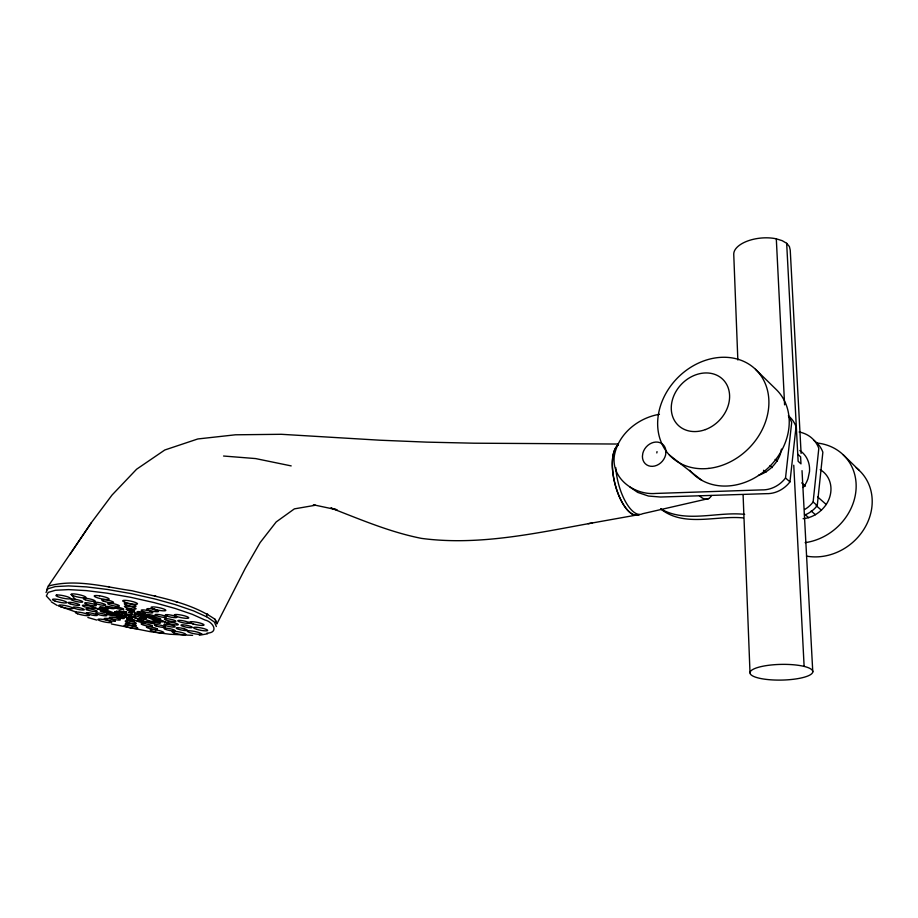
<?xml version="1.0" encoding="UTF-8"?>
<svg xmlns="http://www.w3.org/2000/svg" width="918" height="918" viewBox="0 0 918 918"><rect width="100%" height="100%" fill="white"/><g stroke="black" fill="none" stroke-linecap="round" stroke-linejoin="round"><path stroke-width="1.38" d="M216.361 626.535L214.41 622.06L207.158 617.045L193.778 610.963L175.304 604.629L155.131 599.029L131.285 593.636L107.395 589.459L86.51 586.9L68.494 585.902L55.264 586.591L47.862 588.805L46.026 592.512M216.935 623.781L214.984 619.26M804.925 514.941A25.474 22.135 -41 0 0 817.25 505.589L822.861 452.184A33.725 28.928 -41 0 0 813.555 440.147M804.742 509.456A25.624 22.204 -41.3 0 0 813.119 502.008L818.81 448.328A33.909 29.009 -41.2 0 0 799.13 431.999M630.058 487.148L637.7 492.404L648.441 496.041L660.512 497.028L766.496 493.654A26.404 22.594 -42.7 0 0 789.962 481.858L785.521 477.991L791.683 422.544A35.136 29.583 -42.7 0 0 788.562 416.485M789.962 481.858L796.044 426.686A34.941 29.491 -42.5 0 0 788.367 415.728M656.829 452.953L657.013 451.61M206.47 616.689L207.055 613.855L207.743 614.222M781.459 449.097L780.392 454.008A30.248 25.566 -43.4 0 1 758.497 475.317M46.68 589.735L48.321 586.063L91.387 522.652L112.019 495.066L136.61 469.213L164.792 449.992L197.795 438.965L235.456 434.799L281.321 434.294L379.891 440.204L426.767 442.132L473.94 443.199L617.86 444.037M69.906 554.506L91.387 522.652M803.101 518.681C812.51 517.867 820.91 512.164 826.223 504.487A28.366 24.671 -40.5 0 0 820.222 469.66M145.216 619.019L141.831 618.342L154.58 622.496A4.303 0.711 11.5 0 0 159.537 623.253L160.099 623.196A4.303 0.711 11.5 0 0 158.837 622.094L156.817 621.555A4.303 0.711 11.5 0 0 152.904 621.05L152.342 621.107A4.303 0.711 11.5 0 0 152.858 621.922L153.627 622.209M48.321 586.063C75.643 578.558 104.572 586.877 131.928 590.722C160.237 597.71 190.726 602.506 215.168 619.386L216.981 623.701L245.324 568.242L260.104 542.607L276.192 521.94L294.38 508.87L315.471 505.233M708.696 498.566L642.52 513.747A36.628 14.745 76.2 0 1 615.783 467.629M592.477 522.927C536.215 533.117 478.978 546.003 421.557 538.396C390.081 532.199 360.625 519.531 330.847 508.021L337.021 509.811L313.371 504.785M588.117 523.719L639.249 514.562A36.571 14.791 76.2 0 1 615.978 487.412A36.571 14.791 76.2 0 1 618.422 444.886A36.582 14.791 76.2 0 0 615.967 487.492A36.582 14.791 76.2 0 0 639.249 514.562M206.975 633.122C219.241 632.881 213.32 621.876 204.84 619.948L192.252 614.314L175.166 608.462L154.017 602.575L130.528 597.274L107.004 593.166L86.338 590.607L68.552 589.608L55.493 590.251L48.172 592.397L46.359 595.989L50.754 600.716M659.445 414.305C638.389 417.77 618.411 433.744 614.417 455.362C610.768 478.45 634.258 495.272 655.578 493.448L761.951 489.891A26.553 22.663 -42.9 0 0 785.521 477.991M199.286 635.256L207.617 633.787M142.68 618.25L132.697 614.647L124.894 613.878L147.5 622.415A4.28 0.7 11.5 0 0 153.432 623.597A4.28 0.7 11.5 0 0 153.467 622.588L152.606 622.312A4.28 0.7 11.5 0 0 147.947 621.429A4.28 0.7 11.5 0 0 146.421 621.888M201.432 634.028L202.109 633.982M744.659 514.367C717.291 511.337 685.838 523.535 660.639 508.824M743.373 517.924C716.579 515.205 684.335 527.494 661.017 509.192M192.619 635.359L169.807 634.246L151.413 631.859M223.556 456.028L255.594 458.575L291.19 465.908M108.049 586.556L109.483 586.774M150.586 631.733L111.457 623.988M154.327 595.771L155.762 596.126M116.643 613.557L119.179 613.798L115.771 613.121L122.392 615.209L116.288 613.431M139.639 615.462L142.21 615.714L138.79 615.037L145.377 617.137L134.269 613.522L137.115 613.935L139.02 615.232M96.792 620.086L87.841 617.481M139.398 618.812C145.159 620.293 138.561 617.424 139.306 618.778M737.842 359.982L733.746 254.309A28.355 13.965 -5.7 0 1 747.791 240.941A28.355 13.965 -5.7 0 1 776.307 238.829L782.205 240.677L786.669 243.304L789.4 246.54L790.237 250.132L801.104 453.458M175.923 601.738L177.163 602.128M123.012 617.539L121.119 616.976A4.292 0.7 11.7 0 0 116.402 616.38L116.001 616.471A4.292 0.7 11.7 0 0 118.032 617.676L119.042 617.952A4.292 0.7 11.7 0 0 123.735 618.548L124.148 618.457A4.292 0.7 11.7 0 0 123.012 617.539L107.211 611.755A4.338 0.711 11.8 0 0 104.044 610.986L102.977 610.826A4.338 0.711 11.8 0 0 100.796 611.342A4.338 0.711 11.8 0 0 106.408 612.845L107.349 612.937A4.338 0.711 11.8 0 0 108.014 612.054L107.211 611.755M116.127 611.526C121.842 613.201 115.932 610.091 116.127 611.526L137.689 618.824L137.034 618.434M119.248 611.365L122.163 611.732L121.646 611.411L118.778 610.975L125.995 613.626M188.5 622.358L189.028 622.702A5.829 0.987 11.3 0 1 185.493 623.184A5.829 0.987 11.3 0 1 178.436 621.36L177.897 621.004A5.829 0.987 11.3 0 1 181.42 620.522A5.829 0.987 11.3 0 1 188.5 622.358L193.067 623.896A7.298 1.239 11.2 0 0 200.996 625.376A7.298 1.239 11.2 0 0 203.842 624.619L203.199 624.194A7.298 1.239 11.2 0 0 194.352 621.888A7.298 1.239 11.2 0 0 189.877 622.496L193.067 623.896M153.18 608.772L156.462 609.77A7.539 1.308 11.5 0 0 165.229 610.745A7.539 1.308 11.5 0 0 162.234 608.485L160.455 607.991A7.539 1.308 11.5 0 0 152.629 606.913A7.539 1.308 11.5 0 0 152.021 608.267L155.658 609.862A5.978 1.021 11.5 0 1 158.08 611.652A5.978 1.021 11.5 0 1 151.126 610.872L149.726 610.481A5.978 1.021 11.5 0 1 147.282 608.691A5.978 1.021 11.5 0 1 154.247 609.472L155.658 609.862L152.021 608.267M138.136 612.581L140.018 613.167A4.418 0.746 11.6 0 0 144.975 613.844L145.457 613.763A4.418 0.746 11.6 0 0 143.69 612.535L142.657 612.249A4.418 0.746 11.6 0 0 137.689 611.572L137.207 611.663A4.418 0.746 11.6 0 0 138.136 612.581L154.006 618.514A4.361 0.734 11.5 0 0 160.811 619.432A4.361 0.734 11.5 0 0 155.75 617.539A4.361 0.734 11.5 0 0 153.226 618.216L154.006 618.514M58.821 605.995L76.171 612.088M99.534 609.541L92.993 607.165L99.534 609.541A4.372 0.723 11.8 0 0 106.304 610.401L105.386 609.678M123.896 616.23L126.558 616.403L123.54 615.944L137.677 621.314A4.269 0.7 11.5 0 0 142.37 622.576L143.38 622.702A4.269 0.7 11.5 0 0 145.342 622.301L144.929 622.037A4.269 0.7 11.5 0 0 140.213 620.775L139.203 620.648A4.269 0.7 11.5 0 0 137.252 621.061L137.677 621.314M133.661 620.052A4.269 0.7 11.6 0 0 129.599 619.065A4.269 0.7 11.6 0 0 126.65 618.984L126.523 619.145A4.269 0.7 11.6 0 0 130.735 620.683A4.269 0.7 11.6 0 0 134.9 620.809L104.583 609.38A4.372 0.723 11.8 0 0 100.314 608.439A4.372 0.723 11.8 0 0 97.79 608.519L98.719 609.254M126.064 614.83C127.705 615.68 137.884 618.101 135.038 615.427M161.534 620.706L167.742 623.012L161.534 620.706A4.326 0.723 11.4 0 0 157.322 619.765A4.326 0.723 11.4 0 0 154.706 619.834L155.509 620.534M127.315 610.034A4.429 0.746 11.7 0 0 134.567 611.136L134.705 610.963A4.429 0.746 11.7 0 0 130.333 609.334A4.429 0.746 11.7 0 0 126.018 609.231L156.289 620.82A4.326 0.723 11.4 0 0 163.106 621.693L162.314 620.993M57.306 605.524L51.316 601.852M669.406 455.041L701.788 480.309M804.489 514.114L808.735 517.706M763.512 470.28L765.899 472.322M811.179 511.051L815.482 514.734M770.053 465.575L772.394 467.618M816.102 505.577L821.449 510.224M813.119 502.008L817.25 505.589M775.113 459.402L777.248 461.284M801.735 482.879L805.43 486.15M817.697 496.971L826.223 504.487M797.765 454.226L800.611 456.831L800.978 463.865L798.132 461.284L786.669 243.304M755.48 369.3L775.882 389.175A59.222 49.457 -44.4 0 1 768.182 467.893A59.222 49.457 -44.4 0 1 689.762 470.257M843.172 454.754L859.34 470.498M71.168 594.416L71.512 594.818A7.562 1.285 12 0 0 83.572 597.882A7.562 1.285 12 0 0 81.404 595.254A7.562 1.285 12 0 0 71.168 594.416L75.196 599.328M802.022 470.647L812.774 671.907A31.396 7.849 -1.1 0 1 764.832 679.205A31.396 7.849 -1.1 0 1 766.599 665.573A31.396 7.849 -1.1 0 1 812.774 671.907M793.76 465.231L804.122 666.388M776.307 238.829L784.603 404.849M743.087 494.595L750.006 672.837M817.089 443.027A54.173 47.105 -40.5 0 1 855.805 491.956A54.173 47.105 -40.5 0 1 805.132 542.653M856.242 467.836A52.969 46.474 -39.3 0 1 865.295 526.955A52.969 46.474 -39.3 0 1 806.486 556.113M711.53 495.548A37.569 13.713 76.2 0 1 699.436 495.743M799.83 450.509A29.192 25.073 -41.9 0 1 809.504 471.6L807.978 478.714A29.192 25.073 -41.9 0 1 803.193 487.55M665.975 452L665.55 455.19A13.059 10.775 -49.8 0 1 652.537 466.333A13.059 10.775 -49.8 0 1 642.416 456.315L642.852 453.159A13.059 10.775 -49.8 0 1 655.842 442.051A13.059 10.775 -49.8 0 1 665.975 452M114.773 611.916L118.147 612.662L114.773 611.916M128.784 612.249L132.181 612.995L128.784 612.249M128.99 617.148L132.318 617.883L128.99 617.148M142.978 617.516L146.318 618.262L142.978 617.516M123.333 611.308L126.695 612.099L123.333 611.308M111.571 622.381L111.135 622.588A6.988 1.113 11.7 0 1 102.288 621.44A6.988 1.113 11.7 0 1 98.364 619.191L99.224 619.099A6.988 1.113 11.7 0 1 107.245 620.327A6.988 1.113 11.7 0 1 111.571 622.381M115.071 621.061L114.899 621.142A5.634 0.895 11.7 0 1 107.75 620.224A5.634 0.895 11.7 0 1 104.618 618.399L105.306 618.33A5.634 0.895 11.7 0 1 111.778 619.317A5.634 0.895 11.7 0 1 115.243 620.981L115.071 621.061M100.36 606.89L99.982 607.005A4.406 0.734 11.8 0 0 102.242 608.278L103.298 608.554A4.406 0.734 11.8 0 0 108.037 609.127L108.416 609.024A4.406 0.734 11.8 0 0 106.178 607.75L105.111 607.464A4.406 0.734 11.8 0 0 100.36 606.89M56.698 595.013L56.055 595.197A7.47 1.251 12.1 0 0 60.749 597.629A7.47 1.251 12.1 0 0 69.711 598.88L70.353 598.697A7.47 1.251 12.1 0 0 65.683 596.252A7.47 1.251 12.1 0 0 56.698 595.013M71.765 599.11L71.248 599.259A5.944 0.987 12 0 0 74.92 601.175A5.944 0.987 12 0 0 82.069 602.174L82.597 602.036A5.944 0.987 12 0 0 78.937 600.108A5.944 0.987 12 0 0 71.765 599.11M85.408 602.793L84.881 602.931A5.91 0.987 11.9 0 0 88.461 604.836A5.91 0.987 11.9 0 0 95.598 605.834L96.138 605.696A5.91 0.987 11.9 0 0 92.557 603.792A5.91 0.987 11.9 0 0 85.408 602.793M164.712 624.217L164.127 624.332A5.703 0.941 11.4 0 0 166.628 625.904A5.703 0.941 11.4 0 0 173.387 627.097L174.294 627.074A5.703 0.941 11.4 0 0 172.4 625.387A5.703 0.941 11.4 0 0 164.712 624.217M188.408 630.804L187.662 630.941A7.046 1.159 11.2 0 0 191.426 633.076A7.046 1.159 11.2 0 0 200.147 634.315L200.893 634.177A7.046 1.159 11.2 0 0 197.967 632.273L196.314 631.825A7.046 1.159 11.2 0 0 188.408 630.804M147.718 614.498L147.029 614.521A4.395 0.734 11.5 0 0 147.683 615.553A4.395 0.734 11.5 0 0 152.87 616.712L153.765 616.77A4.395 0.734 11.5 0 0 153.811 615.714A4.395 0.734 11.5 0 0 147.718 614.498M114.475 615.714L113.821 615.737A4.315 0.7 11.7 0 1 107.854 614.544A4.315 0.7 11.7 0 1 107.739 613.511L108.599 613.568A4.315 0.7 11.7 0 1 113.717 614.693A4.315 0.7 11.7 0 1 114.475 615.714M99.569 595.828L97.778 595.61A7.608 1.308 11.9 0 0 94.864 596.7A7.608 1.308 11.9 0 0 103.78 599.259L105.547 599.477A7.608 1.308 11.9 0 0 108.485 598.387A7.608 1.308 11.9 0 0 99.569 595.828M111.927 603.447L110.516 603.275A5.967 1.01 11.8 0 0 108.175 604.09A5.967 1.01 11.8 0 0 115.14 606.087L116.54 606.259A5.967 1.01 11.8 0 0 118.904 605.444A5.967 1.01 11.8 0 0 111.927 603.447M155.28 629.794L153.627 629.587A6.931 1.102 11.4 0 0 150.667 630.402A6.931 1.102 11.4 0 0 158.665 632.64L160.294 632.858A6.931 1.102 11.4 0 0 163.278 632.043A6.931 1.102 11.4 0 0 155.28 629.794M184.128 628.738L182.739 628.394A5.669 0.929 11.3 0 0 176.726 627.751A5.669 0.929 11.3 0 0 178.195 629.174L179.423 629.541A5.669 0.929 11.3 0 0 186.813 630.517A5.669 0.929 11.3 0 0 184.128 628.738M117.55 618.365L116.196 617.998A5.68 0.918 11.7 0 0 109.667 617.252A5.68 0.918 11.7 0 0 112.145 618.916L113.488 619.271A5.68 0.918 11.7 0 0 120.006 620.017A5.68 0.918 11.7 0 0 117.55 618.365M149.955 611.136L148.544 610.745A5.933 1.01 11.6 0 0 141.647 609.977A5.933 1.01 11.6 0 0 144.092 611.744L145.492 612.134A5.933 1.01 11.6 0 0 152.377 612.903A5.933 1.01 11.6 0 0 149.955 611.136M107.934 607.773L107.027 607.464A4.429 0.734 11.8 0 1 106.901 606.373A4.429 0.734 11.8 0 1 113.04 607.601L113.74 607.888A4.429 0.734 11.8 0 1 113.143 608.68A4.429 0.734 11.8 0 1 107.934 607.773M61.104 606.798L59.131 605.869A7.218 1.159 12 0 1 62.837 605.191A7.218 1.159 12 0 1 71.799 607.486L72.579 607.923A7.218 1.159 12 0 1 69.653 608.68A7.218 1.159 12 0 1 61.104 606.798M115.496 607.877L115.416 607.842A4.429 0.746 11.7 0 1 117.688 607.291A4.429 0.746 11.7 0 1 123.402 608.852L123.7 609.104A4.429 0.746 11.7 0 1 121.119 609.38A4.429 0.746 11.7 0 1 116.001 608.129L115.496 607.877M156.955 628.773L156.255 628.428A5.588 0.895 11.4 0 0 149.806 626.856A5.588 0.895 11.4 0 0 146.432 627.155L146.788 627.453A5.588 0.895 11.4 0 0 153.926 629.369A5.588 0.895 11.4 0 0 156.955 628.773M103.068 600.911L102.265 600.521A6.024 1.033 11.8 0 1 105.283 599.741A6.024 1.033 11.8 0 1 113.075 601.875L113.499 602.219A6.024 1.033 11.8 0 1 110.034 602.633A6.024 1.033 11.8 0 1 103.068 600.911M151.803 625.606L151.091 625.261A5.646 0.918 11.5 0 0 144.574 623.666A5.646 0.918 11.5 0 0 141.188 623.988L141.556 624.297A5.646 0.918 11.5 0 0 148.773 626.225A5.646 0.918 11.5 0 0 151.803 625.606M73.888 608.06L73.256 607.705A5.772 0.941 11.9 0 1 76.286 607.165A5.772 0.941 11.9 0 1 83.446 609.001L84.066 609.357A5.772 0.941 11.9 0 1 81.025 609.873A5.772 0.941 11.9 0 1 73.888 608.06M86.74 609.69L86.12 609.345A5.783 0.941 11.8 0 1 89.184 608.806A5.783 0.941 11.8 0 1 96.344 610.631L96.952 610.986A5.783 0.941 11.8 0 1 93.877 611.514A5.783 0.941 11.8 0 1 86.74 609.69M165.137 619.661L164.586 619.317A5.829 0.975 11.4 0 1 168.04 618.824A5.829 0.975 11.4 0 1 175.143 620.66L175.682 621.004A5.829 0.975 11.4 0 1 172.217 621.497A5.829 0.975 11.4 0 1 165.137 619.661M708.914 468.387A60.772 50.088 -45.3 0 0 763.501 379.868A60.772 50.088 -45.3 0 0 667.432 390.781A60.772 50.088 -45.3 0 0 708.914 468.387M705.437 429.578A32.027 26.197 -45.7 0 0 722.833 379.375A32.027 26.197 -45.7 0 0 673.043 397.815A32.027 26.197 -45.7 0 0 705.437 429.578M176.176 616.265A7.424 1.274 11.4 0 0 188.454 618.147A7.424 1.274 11.4 0 0 179.813 614.819A7.424 1.274 11.4 0 0 176.176 616.265M166.869 616.035A5.91 1.01 11.4 0 0 176.623 617.527A5.91 1.01 11.4 0 0 169.692 614.876A5.91 1.01 11.4 0 0 166.869 616.035M156.611 615.771A5.887 0.998 11.5 0 0 166.307 617.263A5.887 0.998 11.5 0 0 159.353 614.624A5.887 0.998 11.5 0 0 156.611 615.771M95.782 603.665A5.944 0.998 11.9 0 0 105.467 605.146A5.944 0.998 11.9 0 0 98.18 602.438A5.944 0.998 11.9 0 0 95.782 603.665M85.236 599.775A6.001 1.01 11.9 0 0 94.979 601.256A6.001 1.01 11.9 0 0 87.589 598.513A6.001 1.01 11.9 0 0 85.236 599.775M126.156 607.486A5.967 1.01 11.7 0 0 135.921 608.978A5.967 1.01 11.7 0 0 128.75 606.27A5.967 1.01 11.7 0 0 126.156 607.486M173.972 632.858A6.977 1.125 11.3 0 0 185.505 634.636A6.977 1.125 11.3 0 0 177.369 631.618A6.977 1.125 11.3 0 0 173.972 632.858M97.411 614.268A5.726 0.929 11.8 0 0 106.74 615.703A5.726 0.929 11.8 0 0 99.729 613.144A5.726 0.929 11.8 0 0 97.411 614.268M87.921 614.027A5.703 0.918 11.8 0 0 97.182 615.45A5.703 0.918 11.8 0 0 90.171 612.914A5.703 0.918 11.8 0 0 87.921 614.027M126.994 624.447A5.6 0.895 11.6 0 0 136.174 625.858A5.6 0.895 11.6 0 0 129.438 623.402A5.6 0.895 11.6 0 0 126.994 624.447M126.879 622.152A5.646 0.907 11.6 0 0 136.139 623.574A5.646 0.907 11.6 0 0 129.346 621.084A5.646 0.907 11.6 0 0 126.879 622.152M126.145 626.673A6.942 1.102 11.5 0 0 137.516 628.428A6.942 1.102 11.5 0 0 129.174 625.387A6.942 1.102 11.5 0 0 126.145 626.673M165.55 629.415A5.623 0.907 11.3 0 0 174.822 630.85A5.623 0.907 11.3 0 0 168.224 628.394A5.623 0.907 11.3 0 0 165.55 629.415M77.571 613.763A7.092 1.136 11.8 0 0 89.08 615.53A7.092 1.136 11.8 0 0 80.314 612.375A7.092 1.136 11.8 0 0 77.571 613.763M54.862 600.946A7.344 1.205 12.1 0 0 66.727 602.759A7.344 1.205 12.1 0 0 57.513 599.408A7.344 1.205 12.1 0 0 54.862 600.946M84.204 606.603A5.852 0.964 11.9 0 0 93.693 608.06A5.852 0.964 11.9 0 0 86.487 605.41A5.852 0.964 11.9 0 0 84.204 606.603M70.032 603.792A5.864 0.964 12 0 0 79.522 605.237A5.864 0.964 12 0 0 72.235 602.575A5.864 0.964 12 0 0 70.032 603.792M126.03 604.882A6.013 1.033 11.7 0 0 135.887 606.385A6.013 1.033 11.7 0 0 128.646 603.642A6.013 1.033 11.7 0 0 126.03 604.882M124.837 602.208A7.596 1.32 11.7 0 0 137.275 604.101A7.596 1.32 11.7 0 0 128.153 600.624A7.596 1.32 11.7 0 0 124.837 602.208M168.591 623.379A5.76 0.964 11.4 0 0 178.103 624.837A5.76 0.964 11.4 0 0 171.356 622.289A5.76 0.964 11.4 0 0 168.591 623.379M183.692 626.535A5.749 0.952 11.3 0 0 192.31 627.407A5.749 0.952 11.3 0 0 184.013 624.906A5.749 0.952 11.3 0 0 183.692 626.535M196.854 629.358A7.172 1.193 11.2 0 0 207.663 630.459A7.172 1.193 11.2 0 0 197.381 627.35A7.172 1.193 11.2 0 0 196.854 629.358M156.003 625.892A5.669 0.918 11.4 0 0 165.332 627.327A5.669 0.918 11.4 0 0 158.642 624.848A5.669 0.918 11.4 0 0 156.003 625.892"/></g></svg>
